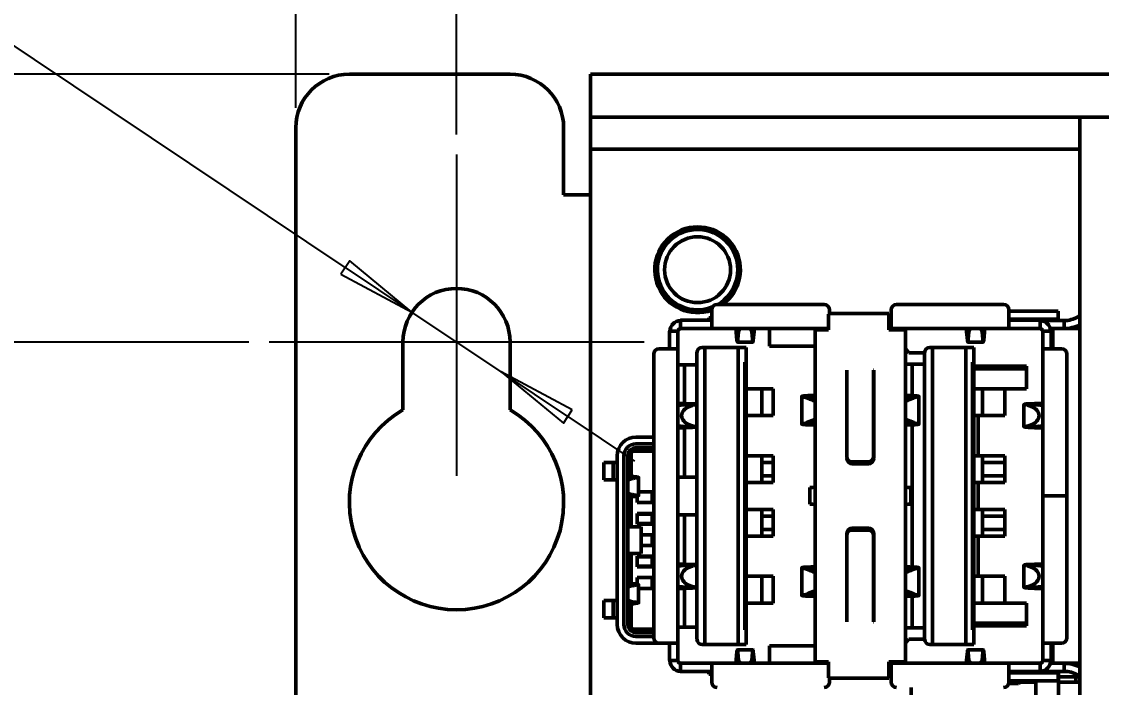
# Model space of a CAD drawing. Header units: millimetres. Extents: x 3100 to 5091, y 868 to 1900.
# Drawn here: x 3242.9 to 3283.22, y 1669.13 to 1693.99 of the extents above; entities that cross this region are included whole.
import ezdxf

# ---------------------------------------------------------------- set-up
doc = ezdxf.new("R2010")
doc.units = ezdxf.units.MM
doc.header["$LTSCALE"] = 1.8
for name, color, linetype, lineweight in [('외형선(ISO)', 7, 'Continuous', 50), ('중심 표식(ISO)', 7, 'Continuous', 25), ('치수(ISO)', 7, 'Continuous', 25)]:
    doc.layers.add(name, color=color, linetype=linetype, lineweight=lineweight)
doc.styles.add('레이블 문자 (JIS)', font='')
doc.styles.get('레이블 문자 (JIS)').set_extended_font_data('Gulim')
doc.dimstyles.new('복사 대상기본값 (JIS)', dxfattribs={"dimscale": 1.5, "dimtxt": 3, "dimasz": 2, "dimexe": 1, "dimexo": 0.5, "dimgap": 0.8, "dimtad": 1, "dimdsep": 46, "dimtxsty": '레이블 문자 (JIS)', "dimblk": 'Filled-1', "dimcen": 0.09, "dimdle": 10, "dimclrd": 256, "dimclre": 256, "dimclrt": 256, "dimazin": 2, "dimtfac": 0.666667, "dimtmove": 0, "dimatfit": 3, "dimldrblk": 'OPEN', "dimfxl": 1, "dimtolj": 1, "dimtzin": 0, "dimlwd": -1, "dimlwe": -1, "dimarcsym": 0})

# ---------------------------------------------------------------- blocks, each defined once
blk = doc.blocks.new('Filled-1')
at = {"color": 0}
for p, q in [((0, 0), (-1, 0.1)), ((-1, 0.1), (-1, -0.1)), ((-1, 0), (0, 0)), ((-1, -0.1), (0, 0))]:
    blk.add_line(p, q, dxfattribs=at)
at = {"color": 0, "flags": 128}
blk.add_lwpolyline([(-1, -0.1), (0, 0), (-1, 0.1), (-1, -0.1)], dxfattribs=at)
at = {"color": 0}
blk.add_solid([(-1, -0.1), (0, 0), (-1, 0.1), (-1, -0.1)], dxfattribs=at)
blk = doc.blocks.new('*D692')
at = {"layer": 'Defpoints', "color": 0}
for p in [(3259.14, 1717.158), (3253.14, 1690.026), (3259.14, 1689.026)]:
    blk.add_point(p, dxfattribs=at)
at = {"layer": '치수(ISO)'}
for p, q in [((3253.14, 1690.776), (3253.14, 1718.658)), ((3259.14, 1689.776), (3259.14, 1718.658)), ((3250.14, 1717.158), (3247.14, 1717.158)), ((3262.14, 1717.158), (3265.14, 1717.158))]:
    blk.add_line(p, q, dxfattribs=at)
at = {"layer": '치수(ISO)', "linetype": 'ByBlock', "xscale": 3, "yscale": 3, "zscale": 3}
blk.add_blockref('Filled-1', (3253.14, 1717.158), dxfattribs=at)
at = {"layer": '치수(ISO)', "linetype": 'ByBlock', "xscale": 3, "yscale": 3, "zscale": 3, "rotation": 180}
blk.add_blockref('Filled-1', (3259.14, 1717.158), dxfattribs=at)
at = {"layer": '치수(ISO)', "insert": (3256.14, 1727.848), "char_height": 15, "attachment_point": 5, "style": '레이블 문자 (JIS)'}
blk.add_mtext('\\A1;6', dxfattribs=at)
blk = doc.blocks.new('_Open')
at = {"color": 0, "linetype": 'ByBlock', "lineweight": -2}
for p, q in [((-1, 0.167), (0, 0)), ((-1, -0.167), (0, 0)), ((0, 0), (-1, 0))]:
    blk.add_line(p, q, dxfattribs=at)
blk = doc.blocks.new('*D693')
at = {"layer": 'Defpoints', "color": 0}
for p in [(3578.14, 1717.158), (3259.14, 1689.026), (3578.14, 1681.026)]:
    blk.add_point(p, dxfattribs=at)
at = {"layer": '치수(ISO)'}
for p, q in [((3259.14, 1689.776), (3259.14, 1718.658)), ((3578.14, 1681.776), (3578.14, 1718.658)), ((3262.14, 1717.158), (3575.14, 1717.158))]:
    blk.add_line(p, q, dxfattribs=at)
at = {"layer": '치수(ISO)', "linetype": 'ByBlock', "xscale": 3, "yscale": 3, "zscale": 3, "rotation": 180}
blk.add_blockref('Filled-1', (3259.14, 1717.158), dxfattribs=at)
at = {"layer": '치수(ISO)', "linetype": 'ByBlock', "xscale": 3, "yscale": 3, "zscale": 3}
blk.add_blockref('Filled-1', (3578.14, 1717.158), dxfattribs=at)
at = {"layer": '치수(ISO)', "insert": (3418.66, 1727.868), "char_height": 15, "attachment_point": 5, "style": '레이블 문자 (JIS)'}
blk.add_mtext('\\A1;319', dxfattribs=at)
blk = doc.blocks.new('*D695')
at = {"layer": 'Defpoints', "color": 0}
for p in [(3257.478, 1683.139), (3260.802, 1680.914)]:
    blk.add_point(p, dxfattribs=at)
at = {"layer": '치수(ISO)'}
for p, q in [((3197.679, 1721.152), (3200.679, 1721.152)), ((3254.985, 1684.807), (3200.679, 1721.152)), ((3260.802, 1680.914), (3257.478, 1683.139)), ((3263.295, 1679.245), (3265.789, 1677.577))]:
    blk.add_line(p, q, dxfattribs=at)
at = {"layer": '치수(ISO)', "linetype": 'ByBlock', "xscale": 3, "yscale": 3, "zscale": 3}
for p, rotation in [((3257.478, 1683.139), 326.2072656415053), ((3260.802, 1680.914), 146.2072656415052)]:
    blk.add_blockref('Filled-1', p, dxfattribs=dict(at, rotation=rotation))
at = {"layer": '치수(ISO)', "insert": (3168.942, 1721.152), "char_height": 15, "attachment_point": 5, "style": '레이블 문자 (JIS)'}
blk.add_mtext('\\A1;\\fGulim|b0|i0;4-∅4', dxfattribs=at)
blk = doc.blocks.new('*D697')
at = {"layer": 'Defpoints', "color": 0}
for p in [(3225.47, 1682.026), (3252.14, 1682.026), (3252.14, 1620.426)]:
    blk.add_point(p, dxfattribs=at)
at = {"layer": '치수(ISO)'}
for p, q in [((3251.39, 1682.026), (3223.97, 1682.026)), ((3225.47, 1623.426), (3225.47, 1679.026)), ((3251.39, 1620.426), (3223.97, 1620.426))]:
    blk.add_line(p, q, dxfattribs=at)
at = {"layer": '치수(ISO)', "linetype": 'ByBlock', "xscale": 3, "yscale": 3, "zscale": 3}
for p, rotation in [((3225.47, 1682.026), 90), ((3225.47, 1620.426), 270)]:
    blk.add_blockref('Filled-1', p, dxfattribs=dict(at, rotation=rotation))
at = {"layer": '치수(ISO)', "insert": (3214.76, 1651.286), "char_height": 15, "attachment_point": 5, "rotation": 90, "style": '레이블 문자 (JIS)'}
blk.add_mtext('\\A1;61.6', dxfattribs=at)
blk = doc.blocks.new('*D698')
at = {"layer": 'Defpoints', "color": 0}
for p in [(3186.526, 1692.026), (3255.14, 1692.026), (3255.14, 1598.426)]:
    blk.add_point(p, dxfattribs=at)
at = {"layer": '치수(ISO)'}
for p, q in [((3254.39, 1692.026), (3185.026, 1692.026)), ((3186.526, 1601.426), (3186.526, 1689.026)), ((3254.39, 1598.426), (3185.026, 1598.426))]:
    blk.add_line(p, q, dxfattribs=at)
at = {"layer": '치수(ISO)', "linetype": 'ByBlock', "xscale": 3, "yscale": 3, "zscale": 3}
for p, rotation in [((3186.526, 1692.026), 90), ((3186.526, 1598.426), 270)]:
    blk.add_blockref('Filled-1', p, dxfattribs=dict(at, rotation=rotation))
at = {"layer": '치수(ISO)', "insert": (3175.836, 1645.186), "char_height": 15, "attachment_point": 5, "rotation": 90, "style": '레이블 문자 (JIS)'}
blk.add_mtext('\\A1;93.6', dxfattribs=at)

msp = doc.modelspace()

# ---------------------------------------------------------------- linework, layer by layer
at = {"layer": '외형선(ISO)'}
for p, q in [((3261.14, 1692.026), (3255.14, 1692.026)), ((3264.14, 1692.026), (3267.14, 1692.026)), ((3264.14, 1692.026), (3264.14, 1690.426)), ((3287.74, 1692.026), (3267.14, 1692.026)), ((3267.14, 1690.426), (3264.14, 1690.426)), ((3264.14, 1689.226), (3264.14, 1690.426)), ((3282.416, 1690.426), (3267.14, 1690.426)), ((3282.416, 1645.026), (3282.416, 1690.426)), ((3284.016, 1690.426), (3282.416, 1690.426)), ((3253.14, 1690.026), (3253.14, 1600.426)), ((3263.14, 1687.526), (3263.14, 1690.026)), ((3264.14, 1689.226), (3264.14, 1601.226)), ((3282.416, 1689.226), (3264.14, 1689.226)), ((3264.14, 1687.526), (3263.14, 1687.526)), ((3268.666, 1683.226), (3268.666, 1682.836)), ((3272.866, 1683.426), (3268.866, 1683.426)), ((3273.066, 1683.068), (3273.066, 1683.226)), ((3273.066, 1683.088), (3275.286, 1683.088)), ((3275.286, 1682.778), (3275.286, 1683.088)), ((3275.366, 1683.226), (3275.366, 1682.836)), ((3279.566, 1683.426), (3275.566, 1683.426)), ((3279.766, 1682.836), (3279.766, 1683.226)), ((3279.766, 1683.176), (3280.523, 1683.176)), ((3280.664, 1683.176), (3280.523, 1683.176)), ((3281.547, 1683.176), (3280.664, 1683.176)), ((3281.605, 1683.176), (3281.547, 1683.176)), ((3281.605, 1683.176), (3281.605, 1682.876)), ((3267.506, 1682.836), (3268.666, 1682.836)), ((3267.506, 1682.527), (3267.506, 1682.836)), ((3268.666, 1682.926), (3268.556, 1682.926)), ((3268.556, 1682.836), (3268.556, 1682.926)), ((3268.666, 1682.836), (3268.666, 1682.527)), ((3273.026, 1683.068), (3273.026, 1682.778)), ((3273.026, 1682.778), (3273.026, 1682.478)), ((3275.366, 1682.876), (3275.286, 1682.876)), ((3275.286, 1682.836), (3275.366, 1682.836)), ((3275.286, 1682.478), (3275.286, 1682.778)), ((3275.366, 1682.836), (3275.366, 1682.527)), ((3279.766, 1682.876), (3280.523, 1682.876)), ((3279.766, 1682.527), (3279.766, 1682.836)), ((3279.766, 1682.836), (3280.926, 1682.836)), ((3280.505, 1682.876), (3280.545, 1682.836)), ((3280.664, 1682.876), (3280.523, 1682.876)), ((3281.547, 1682.876), (3280.664, 1682.876)), ((3280.926, 1682.836), (3280.926, 1682.527)), ((3280.926, 1682.826), (3281.826, 1682.826)), ((3281.605, 1682.876), (3281.547, 1682.876)), ((3281.605, 1682.866), (3281.605, 1682.876)), ((3281.605, 1682.866), (3281.605, 1682.826)), ((3281.826, 1682.526), (3281.826, 1682.826)), ((3282.416, 1683.013), (3282.332, 1682.964)), ((3267.096, 1682.426), (3267.406, 1682.426)), ((3267.096, 1681.776), (3267.096, 1682.426)), ((3267.406, 1682.426), (3267.406, 1670.126)), ((3267.406, 1681.776), (3267.406, 1682.426)), ((3267.406, 1682.426), (3267.406, 1682.426)), ((3267.506, 1682.527), (3268.666, 1682.527)), ((3267.506, 1682.526), (3267.506, 1682.527)), ((3273.026, 1682.526), (3267.506, 1682.526)), ((3269.611, 1682.095), (3269.569, 1682.525)), ((3269.618, 1682.361), (3269.602, 1682.526)), ((3269.646, 1682.526), (3269.634, 1682.377)), ((3269.665, 1682.411), (3269.643, 1682.127)), ((3270.189, 1682.127), (3270.167, 1682.411)), ((3270.198, 1682.377), (3270.186, 1682.526)), ((3270.23, 1682.526), (3270.214, 1682.361)), ((3270.263, 1682.525), (3270.221, 1682.095)), ((3270.826, 1681.875), (3270.826, 1682.526)), ((3272.526, 1682.478), (3273.026, 1682.478)), ((3272.526, 1682.478), (3272.526, 1670.078)), ((3275.286, 1682.527), (3275.366, 1682.527)), ((3280.926, 1682.526), (3275.286, 1682.526)), ((3275.406, 1682.478), (3275.286, 1682.478)), ((3275.406, 1682.478), (3275.906, 1682.478)), ((3275.826, 1682.478), (3275.826, 1682.526)), ((3275.906, 1682.478), (3275.906, 1670.078)), ((3278.211, 1682.095), (3278.169, 1682.525)), ((3278.218, 1682.361), (3278.202, 1682.526)), ((3278.246, 1682.526), (3278.234, 1682.377)), ((3278.265, 1682.411), (3278.243, 1682.127)), ((3278.789, 1682.127), (3278.767, 1682.411)), ((3278.798, 1682.377), (3278.786, 1682.526)), ((3278.83, 1682.526), (3278.814, 1682.361)), ((3278.863, 1682.525), (3278.821, 1682.095)), ((3279.766, 1682.527), (3280.926, 1682.527)), ((3280.926, 1682.526), (3280.926, 1682.527)), ((3281.026, 1682.426), (3281.026, 1681.776)), ((3281.026, 1682.426), (3281.026, 1682.426)), ((3281.026, 1676.277), (3281.026, 1682.426)), ((3281.026, 1682.426), (3281.336, 1682.426)), ((3281.406, 1682.526), (3281.313, 1682.526)), ((3281.336, 1682.426), (3281.336, 1681.776)), ((3282.416, 1682.526), (3281.406, 1682.526)), ((3281.406, 1681.776), (3281.406, 1682.526)), ((3257.14, 1679.49), (3257.14, 1682.026)), ((3261.14, 1682.026), (3261.14, 1679.49)), ((3270.207, 1682.026), (3269.626, 1682.026)), ((3272.526, 1681.875), (3270.826, 1681.875)), ((3278.226, 1682.026), (3278.807, 1682.026)), ((3266.506, 1681.576), (3266.506, 1670.976)), ((3267.096, 1681.776), (3266.706, 1681.776)), ((3267.406, 1681.776), (3267.096, 1681.776)), ((3268.116, 1670.926), (3268.116, 1681.626)), ((3268.316, 1681.826), (3268.416, 1681.826)), ((3268.416, 1681.826), (3268.416, 1670.726)), ((3268.416, 1681.826), (3269.656, 1681.826)), ((3269.656, 1681.826), (3269.956, 1681.826)), ((3269.656, 1670.726), (3269.656, 1681.826)), ((3269.956, 1681.826), (3269.956, 1681.276)), ((3276.032, 1681.626), (3275.906, 1681.778)), ((3276.616, 1681.626), (3276.032, 1681.626)), ((3276.616, 1670.926), (3276.616, 1681.626)), ((3276.816, 1681.826), (3276.916, 1681.826)), ((3276.916, 1681.826), (3276.916, 1670.726)), ((3276.916, 1681.826), (3278.156, 1681.826)), ((3278.156, 1681.826), (3278.456, 1681.826)), ((3278.156, 1670.726), (3278.156, 1681.826)), ((3278.456, 1681.826), (3278.456, 1681.276)), ((3281.336, 1681.776), (3281.026, 1681.776)), ((3281.726, 1681.776), (3281.336, 1681.776)), ((3281.926, 1676.277), (3281.926, 1681.576)), ((3267.406, 1681.176), (3267.656, 1681.176)), ((3267.656, 1681.176), (3267.656, 1679.728)), ((3268.116, 1681.176), (3267.656, 1681.176)), ((3269.906, 1681.276), (3269.906, 1671.276)), ((3269.956, 1681.276), (3269.906, 1681.276)), ((3269.956, 1681.276), (3269.956, 1671.276)), ((3275.906, 1681.201), (3276.156, 1681.201)), ((3276.156, 1681.201), (3276.156, 1680.024)), ((3276.616, 1681.201), (3276.156, 1681.201)), ((3278.456, 1681.276), (3278.406, 1681.276)), ((3278.406, 1681.276), (3278.406, 1671.276)), ((3278.456, 1681.276), (3278.456, 1671.276)), ((3280.416, 1681.126), (3278.456, 1681.126)), ((3279.416, 1681.126), (3279.416, 1681.026)), ((3280.416, 1680.276), (3280.416, 1681.126)), ((3273.706, 1680.75), (3273.706, 1680.978)), ((3273.706, 1680.048), (3273.706, 1680.75)), ((3274.706, 1680.978), (3274.716, 1680.978)), ((3274.706, 1680.75), (3274.706, 1680.978)), ((3274.716, 1680.825), (3274.706, 1680.825)), ((3274.706, 1680.048), (3274.706, 1680.75)), ((3274.716, 1680.978), (3274.716, 1677.678)), ((3278.456, 1681.026), (3280.416, 1681.026)), ((3270.088, 1680.276), (3269.956, 1680.276)), ((3270.088, 1680.276), (3270.54, 1680.276)), ((3270.54, 1680.276), (3270.956, 1680.276)), ((3270.54, 1680.276), (3270.54, 1679.276)), ((3270.956, 1680.276), (3270.956, 1679.276)), ((3278.473, 1680.276), (3278.456, 1680.276)), ((3278.473, 1680.276), (3278.779, 1680.276)), ((3279.616, 1680.276), (3278.779, 1680.276)), ((3278.779, 1680.276), (3278.779, 1679.276)), ((3279.616, 1680.276), (3280.416, 1680.276)), ((3279.616, 1679.276), (3279.616, 1680.276)), ((3272.026, 1678.962), (3272.026, 1679.994)), ((3272.52, 1680.031), (3272.377, 1680.027)), ((3272.503, 1679.977), (3272.504, 1679.977)), ((3272.504, 1680.011), (3272.526, 1680.011)), ((3273.706, 1680.048), (3273.706, 1679.591)), ((3274.706, 1680.048), (3274.706, 1679.591)), ((3275.906, 1680.011), (3275.928, 1680.011)), ((3276.056, 1680.027), (3275.912, 1680.031)), ((3275.928, 1679.977), (3275.929, 1679.977)), ((3276.406, 1678.962), (3276.406, 1679.994)), ((3267.61, 1679.711), (3267.406, 1679.715)), ((3267.718, 1679.727), (3267.413, 1679.733)), ((3267.569, 1679.676), (3267.671, 1679.68)), ((3268.108, 1678.858), (3268.108, 1679.694)), ((3273.706, 1677.751), (3273.706, 1679.591)), ((3274.706, 1677.751), (3274.706, 1679.591)), ((3280.324, 1678.858), (3280.324, 1679.694)), ((3281.02, 1679.733), (3280.714, 1679.727)), ((3280.762, 1679.68), (3280.863, 1679.676)), ((3281.026, 1679.715), (3280.822, 1679.711)), ((3270.088, 1679.276), (3269.956, 1679.276)), ((3270.088, 1679.276), (3270.54, 1679.276)), ((3270.956, 1679.276), (3270.54, 1679.276)), ((3278.473, 1679.276), (3278.456, 1679.276)), ((3278.473, 1679.276), (3278.779, 1679.276)), ((3278.616, 1677.776), (3278.616, 1679.276)), ((3278.779, 1679.276), (3279.616, 1679.276)), ((3267.406, 1678.838), (3267.61, 1678.842)), ((3267.413, 1678.819), (3267.718, 1678.826)), ((3267.671, 1678.873), (3267.569, 1678.877)), ((3267.656, 1678.825), (3267.656, 1676.976)), ((3272.377, 1678.929), (3272.52, 1678.925)), ((3272.504, 1678.979), (3272.503, 1678.979)), ((3272.526, 1678.945), (3272.504, 1678.946)), ((3275.928, 1678.946), (3275.906, 1678.945)), ((3275.912, 1678.925), (3276.056, 1678.929)), ((3275.929, 1678.979), (3275.928, 1678.979)), ((3276.156, 1678.933), (3276.156, 1673.624)), ((3280.714, 1678.826), (3281.02, 1678.819)), ((3280.863, 1678.877), (3280.762, 1678.873)), ((3280.822, 1678.842), (3281.026, 1678.838)), ((3265.84, 1678.476), (3266.506, 1678.476)), ((3265.84, 1678.076), (3265.54, 1677.776)), ((3265.665, 1677.009), (3265.665, 1677.901)), ((3265.715, 1677.951), (3266.506, 1677.951)), ((3266.506, 1678.226), (3265.84, 1678.226)), ((3266.506, 1678.076), (3265.84, 1678.076)), ((3264.64, 1676.876), (3264.64, 1677.526)), ((3264.64, 1677.526), (3264.99, 1677.526)), ((3264.99, 1677.526), (3265.14, 1677.526)), ((3264.99, 1676.876), (3264.99, 1677.526)), ((3265.14, 1671.476), (3265.14, 1677.776)), ((3265.39, 1677.776), (3265.39, 1671.476)), ((3265.54, 1677.776), (3265.54, 1671.476)), ((3270.088, 1677.776), (3269.956, 1677.776)), ((3270.088, 1677.776), (3270.54, 1677.776)), ((3270.54, 1677.776), (3270.956, 1677.776)), ((3270.54, 1677.776), (3270.54, 1676.776)), ((3270.956, 1677.526), (3270.54, 1677.526)), ((3270.956, 1677.776), (3270.956, 1676.776)), ((3273.716, 1677.678), (3273.716, 1677.689)), ((3273.906, 1677.551), (3274.506, 1677.551)), ((3274.516, 1677.478), (3273.916, 1677.478)), ((3274.704, 1677.725), (3274.716, 1677.725)), ((3278.473, 1677.776), (3278.456, 1677.776)), ((3278.473, 1677.776), (3278.779, 1677.776)), ((3279.616, 1677.776), (3278.779, 1677.776)), ((3278.779, 1677.776), (3278.779, 1676.776)), ((3279.616, 1677.526), (3278.779, 1677.526)), ((3279.616, 1676.776), (3279.616, 1677.776)), ((3264.64, 1676.876), (3264.99, 1676.876)), ((3264.99, 1676.876), (3265.14, 1676.876)), ((3265.94, 1676.969), (3265.94, 1676.284)), ((3267.406, 1676.976), (3267.411, 1676.976)), ((3267.411, 1676.976), (3268.012, 1676.976)), ((3268.012, 1676.976), (3268.116, 1676.976)), ((3270.088, 1676.776), (3269.956, 1676.776)), ((3270.088, 1676.776), (3270.54, 1676.776)), ((3270.54, 1677.026), (3270.956, 1677.026)), ((3270.956, 1676.776), (3270.54, 1676.776)), ((3278.473, 1676.776), (3278.456, 1676.776)), ((3278.473, 1676.776), (3278.779, 1676.776)), ((3278.616, 1675.776), (3278.616, 1676.776)), ((3278.779, 1677.026), (3279.616, 1677.026)), ((3278.779, 1676.776), (3279.616, 1676.776)), ((3265.665, 1675.126), (3265.665, 1676.244)), ((3265.89, 1676.273), (3265.89, 1676.026)), ((3266.506, 1676.426), (3265.94, 1676.426)), ((3266.44, 1676.401), (3266.506, 1676.401)), ((3266.44, 1676.051), (3266.44, 1676.401)), ((3272.326, 1675.966), (3272.326, 1676.591)), ((3276.106, 1675.966), (3276.106, 1676.591)), ((3281.026, 1676.277), (3281.336, 1676.277)), ((3281.026, 1676.275), (3281.336, 1676.275)), ((3281.026, 1670.126), (3281.026, 1676.275)), ((3281.336, 1676.277), (3281.926, 1676.277)), ((3281.926, 1676.275), (3281.336, 1676.275)), ((3281.406, 1676.275), (3281.406, 1676.277)), ((3281.926, 1670.976), (3281.926, 1676.275)), ((3265.89, 1676.026), (3266.506, 1676.026)), ((3266.44, 1676.051), (3266.506, 1676.051)), ((3265.89, 1675.626), (3265.89, 1675.226)), ((3266.506, 1675.626), (3265.89, 1675.626)), ((3265.89, 1675.601), (3266.44, 1675.601)), ((3266.44, 1675.601), (3266.506, 1675.601)), ((3266.44, 1675.251), (3266.44, 1675.601)), ((3267.406, 1675.576), (3267.411, 1675.576)), ((3267.411, 1675.576), (3268.012, 1675.576)), ((3267.656, 1675.576), (3267.656, 1673.728)), ((3268.012, 1675.576), (3268.116, 1675.576)), ((3270.088, 1675.776), (3269.956, 1675.776)), ((3270.088, 1675.776), (3270.54, 1675.776)), ((3270.54, 1675.776), (3270.956, 1675.776)), ((3270.54, 1675.776), (3270.54, 1674.776)), ((3270.956, 1675.526), (3270.54, 1675.526)), ((3270.956, 1675.776), (3270.956, 1674.776)), ((3278.473, 1675.776), (3278.456, 1675.776)), ((3278.473, 1675.776), (3278.779, 1675.776)), ((3279.616, 1675.776), (3278.779, 1675.776)), ((3278.779, 1675.776), (3278.779, 1674.776)), ((3279.616, 1675.526), (3278.779, 1675.526)), ((3279.616, 1674.776), (3279.616, 1675.776)), ((3265.54, 1675.126), (3266.017, 1675.126)), ((3265.89, 1675.251), (3266.44, 1675.251)), ((3265.89, 1675.226), (3266.506, 1675.226)), ((3266.04, 1675.126), (3266.017, 1675.126)), ((3266.04, 1674.126), (3266.04, 1675.126)), ((3266.44, 1675.251), (3266.506, 1675.251)), ((3270.54, 1675.026), (3270.956, 1675.026)), ((3273.916, 1675.078), (3274.516, 1675.078)), ((3278.779, 1675.026), (3279.616, 1675.026)), ((3266.506, 1674.826), (3266.04, 1674.826)), ((3266.44, 1674.801), (3266.506, 1674.801)), ((3266.44, 1674.451), (3266.44, 1674.801)), ((3270.088, 1674.776), (3269.956, 1674.776)), ((3270.088, 1674.776), (3270.54, 1674.776)), ((3270.956, 1674.776), (3270.54, 1674.776)), ((3273.706, 1672.965), (3273.706, 1674.805)), ((3273.716, 1674.867), (3273.716, 1674.878)), ((3273.906, 1675.005), (3274.506, 1675.005)), ((3274.705, 1674.828), (3274.716, 1674.828)), ((3274.706, 1672.965), (3274.706, 1674.805)), ((3274.716, 1674.878), (3274.716, 1671.578)), ((3278.473, 1674.776), (3278.456, 1674.776)), ((3278.473, 1674.776), (3278.779, 1674.776)), ((3278.616, 1673.276), (3278.616, 1674.776)), ((3278.779, 1674.776), (3279.616, 1674.776)), ((3266.04, 1674.426), (3266.506, 1674.426)), ((3266.44, 1674.451), (3266.506, 1674.451)), ((3265.54, 1674.126), (3266.017, 1674.126)), ((3265.665, 1673.009), (3265.665, 1674.126)), ((3265.89, 1674.026), (3265.89, 1673.626)), ((3266.506, 1674.026), (3265.89, 1674.026)), ((3265.89, 1674.001), (3266.44, 1674.001)), ((3266.04, 1674.126), (3266.017, 1674.126)), ((3266.44, 1674.001), (3266.506, 1674.001)), ((3266.44, 1673.651), (3266.44, 1674.001)), ((3265.89, 1673.651), (3266.44, 1673.651)), ((3265.89, 1673.626), (3266.506, 1673.626)), ((3266.44, 1673.651), (3266.506, 1673.651)), ((3267.61, 1673.711), (3267.406, 1673.715)), ((3267.718, 1673.727), (3267.413, 1673.733)), ((3267.569, 1673.676), (3267.671, 1673.68)), ((3268.108, 1673.694), (3268.108, 1672.858)), ((3272.026, 1673.594), (3272.026, 1672.562)), ((3272.52, 1673.631), (3272.377, 1673.627)), ((3272.503, 1673.577), (3272.504, 1673.577)), ((3272.504, 1673.611), (3272.526, 1673.611)), ((3275.906, 1673.611), (3275.928, 1673.611)), ((3276.056, 1673.627), (3275.912, 1673.631)), ((3275.928, 1673.577), (3275.929, 1673.577)), ((3276.406, 1673.594), (3276.406, 1672.562)), ((3280.324, 1673.694), (3280.324, 1672.858)), ((3281.02, 1673.733), (3280.714, 1673.727)), ((3280.762, 1673.68), (3280.863, 1673.676)), ((3281.026, 1673.715), (3280.822, 1673.711)), ((3265.89, 1673.226), (3265.89, 1672.98)), ((3266.506, 1673.226), (3265.89, 1673.226)), ((3266.44, 1673.201), (3266.506, 1673.201)), ((3266.44, 1672.851), (3266.44, 1673.201)), ((3270.088, 1673.276), (3269.956, 1673.276)), ((3270.088, 1673.276), (3270.54, 1673.276)), ((3270.54, 1673.276), (3270.956, 1673.276)), ((3270.54, 1673.276), (3270.54, 1672.276)), ((3270.956, 1673.276), (3270.956, 1672.276)), ((3278.473, 1673.276), (3278.456, 1673.276)), ((3278.473, 1673.276), (3278.779, 1673.276)), ((3279.616, 1673.276), (3278.779, 1673.276)), ((3278.779, 1673.276), (3278.779, 1672.276)), ((3279.616, 1672.276), (3279.616, 1673.276)), ((3265.94, 1672.969), (3265.94, 1672.284)), ((3265.94, 1672.826), (3266.506, 1672.826)), ((3266.44, 1672.851), (3266.506, 1672.851)), ((3267.406, 1672.838), (3267.61, 1672.842)), ((3267.413, 1672.819), (3267.718, 1672.826)), ((3267.671, 1672.873), (3267.569, 1672.877)), ((3267.656, 1672.825), (3267.656, 1671.376)), ((3273.706, 1672.965), (3273.706, 1672.508)), ((3274.706, 1672.965), (3274.706, 1672.508)), ((3280.714, 1672.826), (3281.02, 1672.819)), ((3280.863, 1672.877), (3280.762, 1672.873)), ((3280.822, 1672.842), (3281.026, 1672.838)), ((3264.99, 1672.376), (3264.64, 1672.376)), ((3264.64, 1672.376), (3264.64, 1671.726)), ((3265.14, 1672.376), (3264.99, 1672.376)), ((3264.99, 1672.376), (3264.99, 1671.726)), ((3265.665, 1671.351), (3265.665, 1672.244)), ((3270.088, 1672.276), (3269.956, 1672.276)), ((3270.088, 1672.276), (3270.54, 1672.276)), ((3270.956, 1672.276), (3270.54, 1672.276)), ((3272.377, 1672.529), (3272.52, 1672.525)), ((3272.504, 1672.579), (3272.503, 1672.579)), ((3272.526, 1672.545), (3272.504, 1672.546)), ((3273.706, 1671.807), (3273.706, 1672.508)), ((3274.706, 1671.807), (3274.706, 1672.508)), ((3275.928, 1672.546), (3275.906, 1672.545)), ((3275.912, 1672.525), (3276.056, 1672.529)), ((3275.929, 1672.579), (3275.928, 1672.579)), ((3276.156, 1672.533), (3276.156, 1671.351)), ((3278.473, 1672.276), (3278.456, 1672.276)), ((3278.473, 1672.276), (3278.779, 1672.276)), ((3279.616, 1672.276), (3278.779, 1672.276)), ((3280.416, 1672.276), (3279.616, 1672.276)), ((3280.416, 1671.426), (3280.416, 1672.276)), ((3273.706, 1671.578), (3273.706, 1671.807)), ((3274.706, 1671.578), (3274.706, 1671.807)), ((3264.99, 1671.726), (3264.64, 1671.726)), ((3265.14, 1671.726), (3264.99, 1671.726)), ((3265.54, 1671.476), (3265.84, 1671.176)), ((3274.716, 1671.728), (3274.706, 1671.728)), ((3274.716, 1671.578), (3274.706, 1671.578)), ((3278.456, 1671.526), (3280.416, 1671.526)), ((3278.456, 1671.426), (3280.416, 1671.426)), ((3279.416, 1671.426), (3279.416, 1671.526)), ((3266.506, 1671.301), (3265.715, 1671.301)), ((3265.84, 1671.176), (3266.506, 1671.176)), ((3265.84, 1671.026), (3266.506, 1671.026)), ((3267.656, 1671.376), (3267.406, 1671.376)), ((3268.116, 1671.376), (3267.656, 1671.376)), ((3269.906, 1671.276), (3269.956, 1671.276)), ((3269.956, 1671.276), (3269.956, 1670.726)), ((3276.156, 1671.351), (3275.906, 1671.351)), ((3276.616, 1671.351), (3276.156, 1671.351)), ((3278.406, 1671.276), (3278.456, 1671.276)), ((3278.456, 1671.276), (3278.456, 1670.726)), ((3266.637, 1670.776), (3265.84, 1670.776)), ((3266.706, 1670.776), (3266.637, 1670.776)), ((3266.706, 1670.776), (3267.096, 1670.776)), ((3267.096, 1670.126), (3267.096, 1670.776)), ((3267.096, 1670.776), (3267.406, 1670.776)), ((3267.406, 1670.126), (3267.406, 1670.776)), ((3268.416, 1670.726), (3268.316, 1670.726)), ((3268.416, 1670.726), (3269.656, 1670.726)), ((3269.956, 1670.726), (3269.656, 1670.726)), ((3270.826, 1670.678), (3272.526, 1670.678)), ((3270.826, 1670.026), (3270.826, 1670.678)), ((3275.906, 1670.774), (3276.033, 1670.926)), ((3276.033, 1670.926), (3276.616, 1670.926)), ((3276.916, 1670.726), (3276.816, 1670.726)), ((3276.916, 1670.726), (3278.156, 1670.726)), ((3278.456, 1670.726), (3278.156, 1670.726)), ((3281.026, 1670.776), (3281.336, 1670.776)), ((3281.026, 1670.776), (3281.026, 1670.126)), ((3281.336, 1670.776), (3281.726, 1670.776)), ((3281.336, 1670.776), (3281.336, 1670.126)), ((3281.406, 1670.026), (3281.406, 1670.776)), ((3269.569, 1670.028), (3269.611, 1670.457)), ((3269.602, 1670.026), (3269.618, 1670.191)), ((3270.207, 1670.526), (3269.626, 1670.526)), ((3269.634, 1670.175), (3269.646, 1670.026)), ((3269.643, 1670.426), (3269.665, 1670.142)), ((3270.167, 1670.142), (3270.189, 1670.426)), ((3270.186, 1670.026), (3270.198, 1670.175)), ((3270.214, 1670.191), (3270.23, 1670.026)), ((3270.221, 1670.457), (3270.263, 1670.028)), ((3278.169, 1670.028), (3278.211, 1670.457)), ((3278.202, 1670.026), (3278.218, 1670.191)), ((3278.226, 1670.526), (3278.807, 1670.526)), ((3278.234, 1670.175), (3278.246, 1670.026)), ((3278.243, 1670.426), (3278.265, 1670.142)), ((3278.767, 1670.142), (3278.789, 1670.426)), ((3278.786, 1670.026), (3278.798, 1670.175)), ((3278.814, 1670.191), (3278.83, 1670.026)), ((3278.821, 1670.457), (3278.863, 1670.028)), ((3267.406, 1670.126), (3267.096, 1670.126)), ((3267.406, 1670.126), (3267.406, 1670.126)), ((3267.506, 1669.716), (3267.506, 1670.026)), ((3267.506, 1670.026), (3267.506, 1670.026)), ((3267.506, 1670.026), (3273.026, 1670.026)), ((3268.666, 1670.026), (3267.506, 1670.026)), ((3268.666, 1670.026), (3268.666, 1669.716)), ((3272.526, 1670.078), (3273.026, 1670.078)), ((3273.026, 1670.078), (3273.026, 1669.778)), ((3273.026, 1669.778), (3273.026, 1669.488)), ((3275.406, 1670.078), (3275.286, 1670.078)), ((3275.286, 1669.778), (3275.286, 1670.078)), ((3275.286, 1670.026), (3280.926, 1670.026)), ((3275.366, 1670.026), (3275.286, 1670.026)), ((3275.286, 1669.468), (3275.286, 1669.778)), ((3275.366, 1670.026), (3275.366, 1669.716)), ((3275.406, 1670.078), (3275.906, 1670.078)), ((3275.826, 1670.026), (3275.826, 1670.078)), ((3280.926, 1670.026), (3279.766, 1670.026)), ((3279.766, 1669.716), (3279.766, 1670.026)), ((3280.926, 1670.026), (3280.926, 1670.026)), ((3280.926, 1670.026), (3280.926, 1669.716)), ((3281.336, 1670.126), (3281.026, 1670.126)), ((3281.026, 1670.126), (3281.026, 1670.126)), ((3281.406, 1670.026), (3281.313, 1670.026)), ((3282.416, 1670.026), (3281.406, 1670.026)), ((3281.826, 1670.026), (3281.826, 1669.726)), ((3282.266, 1669.95), (3282.266, 1670.026)), ((3268.666, 1669.716), (3267.506, 1669.716)), ((3268.556, 1669.626), (3268.556, 1669.716)), ((3268.556, 1669.626), (3268.666, 1669.626)), ((3268.666, 1669.716), (3268.666, 1669.326)), ((3273.066, 1669.326), (3273.066, 1669.488)), ((3275.286, 1669.468), (3273.066, 1669.468)), ((3275.366, 1669.716), (3275.286, 1669.716)), ((3275.286, 1669.676), (3275.366, 1669.676)), ((3275.366, 1669.716), (3275.366, 1669.326)), ((3280.926, 1669.716), (3279.766, 1669.716)), ((3279.766, 1669.326), (3279.766, 1669.716)), ((3280.523, 1669.676), (3279.766, 1669.676)), ((3280.523, 1669.376), (3279.766, 1669.376)), ((3280.505, 1669.676), (3280.545, 1669.716)), ((3280.523, 1669.676), (3280.664, 1669.676)), ((3280.523, 1669.376), (3280.664, 1669.376)), ((3280.664, 1669.676), (3281.547, 1669.676)), ((3280.664, 1669.376), (3281.547, 1669.376)), ((3280.766, 1669.376), (3280.766, 1665.176)), ((3281.826, 1669.726), (3280.926, 1669.726)), ((3281.547, 1669.676), (3281.605, 1669.676)), ((3281.547, 1669.376), (3281.605, 1669.376)), ((3281.605, 1669.726), (3281.605, 1669.686)), ((3281.605, 1669.686), (3281.605, 1669.676)), ((3281.605, 1669.676), (3281.605, 1669.376)), ((3281.616, 1664.826), (3281.616, 1669.726)), ((3281.616, 1669.526), (3282.166, 1669.526)), ((3282.166, 1669.526), (3282.266, 1669.526)), ((3282.266, 1669.526), (3282.416, 1669.526)), ((3282.266, 1669.326), (3282.266, 1669.526)), ((3282.332, 1669.589), (3282.416, 1669.54)), ((3276.116, 1669.126), (3276.116, 1665.426)), ((3279.76, 1669.276), (3280.116, 1669.276)), ((3280.116, 1669.276), (3280.166, 1669.326)), ((3280.766, 1669.326), (3280.166, 1669.326)), ((3282.166, 1669.326), (3281.616, 1669.326)), ((3282.166, 1669.326), (3282.266, 1669.326)), ((3282.416, 1669.326), (3282.266, 1669.326))]:
    msp.add_line(p, q, dxfattribs=at)
msp.add_circle((3268.14, 1684.726), 1.23, dxfattribs=at)
for centre, radius, start, end in [((3255.14, 1690.026), 2, 90, 180), ((3261.14, 1690.026), 2, 0, 90), ((3268.14, 1684.726), 1.6, 305.6591, 289.1942), ((3268.14, 1684.726), 1.5, 299.9264, 291.8102), ((3259.14, 1682.026), 2, 0, 180), ((3268.866, 1683.226), 0.2, 90, 180), ((3272.866, 1683.226), 0.2, 0, 90), ((3275.566, 1683.226), 0.2, 90, 180), ((3279.566, 1683.226), 0.2, 0, 90), ((3267.506, 1682.426), 0.4, 90, 180), ((3280.926, 1682.426), 0.4, 0, 90), ((3281.826, 1683.826), 1, 270, 300.3748), ((3267.506, 1682.426), 0.1, 90, 180), ((3280.926, 1682.426), 0.1, 0, 90), ((3281.826, 1683.826), 1.3, 270, 296.9907), ((3266.706, 1681.576), 0.2, 90, 180), ((3268.316, 1681.626), 0.2, 90, 180), ((3276.816, 1681.626), 0.2, 90, 180), ((3281.726, 1681.576), 0.2, 0, 90), ((3259.14, 1676.026), 4, 120, 60), ((3265.84, 1677.776), 0.7, 90, 180), ((3265.84, 1677.776), 0.45, 90, 180), ((3265.84, 1677.776), 0.3, 90, 180), ((3273.906, 1677.751), 0.2, 180, 270), ((3273.916, 1677.678), 0.2, 180, 270), ((3274.506, 1677.751), 0.2, 270, 0), ((3274.516, 1677.678), 0.2, 270, 0), ((3273.916, 1674.878), 0.2, 90, 180), ((3274.516, 1674.878), 0.2, 0, 90), ((3273.906, 1674.805), 0.2, 90, 180), ((3274.506, 1674.805), 0.2, 0, 90), ((3265.84, 1671.476), 0.7, 180, 270), ((3265.84, 1671.476), 0.45, 180, 270), ((3265.84, 1671.476), 0.3, 180, 270), ((3266.706, 1670.976), 0.2, 180, 270), ((3266.637, 1671.476), 0.7, 270, 273.7087), ((3268.316, 1670.926), 0.2, 180, 270), ((3276.816, 1670.926), 0.2, 180, 270), ((3281.726, 1670.976), 0.2, 270, 0), ((3267.506, 1670.126), 0.4, 180, 270), ((3267.506, 1670.126), 0.1, 180, 270), ((3280.926, 1670.126), 0.4, 270, 0), ((3280.926, 1670.126), 0.1, 270, 0), ((3281.826, 1668.726), 1.3, 63.0093, 90), ((3281.826, 1668.726), 1, 59.6252, 90), ((3268.866, 1669.326), 0.2, 180, 270), ((3272.866, 1669.326), 0.2, 270, 0), ((3275.566, 1669.326), 0.2, 180, 270), ((3279.566, 1669.326), 0.2, 270, 0)]:
    msp.add_arc(centre, radius, start, end, dxfattribs=at)
for centre, major_axis, ratio, start_param, end_param in [((3269.569, 1682.516), (0, 0.01), 0.051034, 5.803001, 6.283185), ((3269.626, 1682.636), (0, 0.31), 0.051034, 2.661408, 3.722864), ((3269.916, 1682.402), (0.252, 0), 0.656987, 2.291073, 3.090603), ((3269.916, 1682.402), (0.252, 0), 0.656987, 0.050989, 0.85052), ((3270.207, 1682.636), (0, 0.31), 0.051034, 2.560321, 3.621777), ((3270.263, 1682.516), (0, 0.01), 0.051034, 0, 0.480184), ((3278.169, 1682.516), (0, -0.01), 0.051034, 2.661408, 3.141593), ((3278.226, 1682.636), (0, -0.31), 0.051034, 5.803001, 6.864457), ((3278.516, 1682.402), (0.252, 0), 0.656987, 2.291073, 3.090603), ((3278.516, 1682.402), (0.252, 0), 0.656987, 0.050989, 0.85052), ((3278.807, 1682.636), (0, -0.31), 0.051034, 5.701914, 6.76337), ((3278.863, 1682.516), (0, -0.01), 0.051034, 3.141593, 3.621777), ((3269.626, 1682.636), (0, 0.61), 0.051034, 2.661408, 3.722864), ((3270.207, 1682.636), (0, 0.61), 0.051034, 2.560321, 3.621777), ((3278.226, 1682.636), (0, -0.61), 0.051034, 5.803001, 6.864457), ((3278.807, 1682.636), (0, -0.61), 0.051034, 5.701914, 6.76337), ((3272.636, 1679.994), (0.61, 0), 0.059774, 2.010142, 3.61879), ((3272.636, 1679.994), (0.31, 0), 0.059774, 2.010142, 4.270083), ((3271.735, 1679.478), (-1.064, 0), 0.469982, 3.873415, 4.064545), ((3272.44, 1679.478), (-1.064, 0), 0.469982, 4.631304, 4.651901), ((3272.516, 1680.032), (0.01, 0), 0.059774, 5.151735, 6.283185), ((3275.916, 1680.032), (0.01, 0), 0.059774, 3.141593, 4.273043), ((3275.992, 1679.478), (1.064, 0), 0.469982, 1.631284, 1.651882), ((3276.698, 1679.478), (1.064, 0), 0.469982, 2.218641, 2.40977), ((3275.796, 1679.994), (0.31, 0), 0.059774, 5.154695, 7.414636), ((3275.796, 1679.994), (0.61, 0), 0.059774, 5.805988, 7.414636), ((3267.416, 1679.734), (-0.01, 0), 0.056964, 0, 1.201074), ((3267.603, 1679.276), (0.597, 0), 0.670365, 1.627699, 1.906713), ((3268.142, 1679.276), (0.597, 0), 0.670365, 2.105193, 4.177993), ((3267.498, 1679.694), (-0.31, 0), 0.056964, 2.161355, 4.342666), ((3267.498, 1679.694), (-0.61, 0), 0.056964, 2.578338, 4.342666), ((3280.934, 1679.694), (-0.61, 0), 0.056964, 5.082112, 6.84644), ((3280.291, 1679.276), (-0.597, 0), 0.670365, 2.105193, 4.177993), ((3280.934, 1679.694), (-0.31, 0), 0.056964, 5.082112, 7.263423), ((3280.829, 1679.276), (-0.597, 0), 0.670365, 4.376472, 4.655487), ((3281.016, 1679.734), (-0.01, 0), 0.056964, 1.940519, 3.141593), ((3271.735, 1679.478), (-1.064, 0), 0.469982, 2.218641, 2.40977), ((3276.698, 1679.478), (1.064, 0), 0.469982, 3.873415, 4.064545), ((3267.603, 1679.276), (0.597, 0), 0.670365, 4.376472, 4.655487), ((3267.416, 1678.819), (-0.01, 0), 0.056964, 5.082112, 6.283185), ((3267.498, 1678.858), (-0.31, 0), 0.056964, 1.940519, 4.12183), ((3267.498, 1678.858), (-0.61, 0), 0.056964, 1.940519, 3.704847), ((3272.636, 1678.962), (0.61, 0), 0.059774, 2.664395, 4.273043), ((3272.636, 1678.962), (0.31, 0), 0.059774, 2.013102, 4.273043), ((3272.44, 1679.478), (-1.064, 0), 0.469982, 1.631284, 1.651882), ((3272.516, 1678.925), (0.01, 0), 0.059774, 0, 1.13145), ((3275.992, 1679.478), (1.064, 0), 0.469982, 4.631304, 4.651901), ((3275.916, 1678.925), (0.01, 0), 0.059774, 2.010142, 3.141593), ((3275.796, 1678.962), (0.31, 0), 0.059774, 5.151735, 7.411676), ((3275.796, 1678.962), (0.61, 0), 0.059774, 5.151735, 6.760383), ((3280.934, 1678.858), (-0.61, 0), 0.056964, 5.71993, 7.484259), ((3280.934, 1678.858), (-0.31, 0), 0.056964, 5.302948, 7.484259), ((3280.829, 1679.276), (-0.597, 0), 0.670365, 1.627699, 1.906713), ((3281.016, 1678.819), (-0.01, 0), 0.056964, 3.141593, 4.342666), ((3272.636, 1676.591), (-0.31, 0), 0.001826, 5.456637, 6.283185), ((3272.216, 1676.617), (-0.31, 0), 0.111375, 2.315045, 3.141593), ((3276.216, 1676.617), (-0.31, 0), 0.111375, 0, 0.826548), ((3275.796, 1676.591), (0.31, 0), 0.001826, 0, 0.826548), ((3272.636, 1675.966), (-0.31, 0), 0.001826, 0, 0.826548), ((3272.216, 1675.94), (-0.31, 0), 0.111375, 3.141593, 3.96814), ((3276.216, 1675.94), (-0.31, 0), 0.111375, 5.456638, 6.283185), ((3275.796, 1675.966), (0.31, 0), 0.001826, 5.456637, 6.283185), ((3267.416, 1673.734), (0.01, 0), 0.056964, 3.141593, 4.342666), ((3267.603, 1673.276), (0.597, 0), 0.670365, 1.627699, 1.906713), ((3268.142, 1673.276), (0.597, 0), 0.670365, 2.105193, 4.177993), ((3267.498, 1673.694), (0.31, 0), 0.056964, 5.302948, 7.484259), ((3267.498, 1673.694), (0.61, 0), 0.056964, 5.71993, 7.484259), ((3272.636, 1673.594), (-0.61, 0), 0.059774, 5.151735, 6.760383), ((3272.636, 1673.594), (-0.31, 0), 0.059774, 5.151735, 7.411676), ((3271.735, 1673.078), (-1.064, 0), 0.469982, 3.873415, 4.064545), ((3272.44, 1673.078), (-1.064, 0), 0.469982, 4.631304, 4.651901), ((3272.516, 1673.632), (-0.01, 0), 0.059774, 2.010142, 3.141593), ((3275.916, 1673.632), (-0.01, 0), 0.059774, 0, 1.13145), ((3275.992, 1673.078), (1.064, 0), 0.469982, 1.631284, 1.651882), ((3276.698, 1673.078), (1.064, 0), 0.469982, 2.218641, 2.40977), ((3275.796, 1673.594), (-0.31, 0), 0.059774, 2.013102, 4.273043), ((3275.796, 1673.594), (-0.61, 0), 0.059774, 2.664395, 4.273043), ((3280.934, 1673.694), (0.61, 0), 0.056964, 1.940519, 3.704847), ((3280.291, 1673.276), (-0.597, 0), 0.670365, 2.105193, 4.177993), ((3280.934, 1673.694), (0.31, 0), 0.056964, 1.940519, 4.12183), ((3280.829, 1673.276), (-0.597, 0), 0.670365, 4.376472, 4.655487), ((3281.016, 1673.734), (0.01, 0), 0.056964, 5.082112, 6.283185), ((3267.603, 1673.276), (0.597, 0), 0.670365, 4.376472, 4.655487), ((3267.416, 1672.819), (0.01, 0), 0.056964, 1.940519, 3.141593), ((3267.498, 1672.858), (0.31, 0), 0.056964, 5.082112, 7.263423), ((3267.498, 1672.858), (0.61, 0), 0.056964, 5.082112, 6.84644), ((3271.735, 1673.078), (-1.064, 0), 0.469982, 2.218641, 2.40977), ((3276.698, 1673.078), (1.064, 0), 0.469982, 3.873415, 4.064545), ((3280.934, 1672.858), (0.61, 0), 0.056964, 2.578338, 4.342666), ((3280.934, 1672.858), (0.31, 0), 0.056964, 2.161355, 4.342666), ((3280.829, 1673.276), (-0.597, 0), 0.670365, 1.627699, 1.906713), ((3281.016, 1672.819), (0.01, 0), 0.056964, 0, 1.201074), ((3272.636, 1672.562), (-0.61, 0), 0.059774, 5.805988, 7.414636), ((3272.636, 1672.562), (-0.31, 0), 0.059774, 5.154695, 7.414636), ((3272.44, 1673.078), (-1.064, 0), 0.469982, 1.631284, 1.651882), ((3272.516, 1672.525), (-0.01, 0), 0.059774, 3.141593, 4.273043), ((3275.992, 1673.078), (1.064, 0), 0.469982, 4.631304, 4.651901), ((3275.916, 1672.525), (-0.01, 0), 0.059774, 5.151735, 6.283185), ((3275.796, 1672.562), (-0.31, 0), 0.059774, 2.010142, 4.270083), ((3275.796, 1672.562), (-0.61, 0), 0.059774, 2.010142, 3.61879), ((3269.626, 1669.916), (0, 0.61), 0.051034, 5.701914, 6.76337), ((3269.626, 1669.916), (0, 0.31), 0.051034, 5.701914, 6.76337), ((3270.207, 1669.916), (0, 0.61), 0.051034, 5.803001, 6.864457), ((3270.207, 1669.916), (0, 0.31), 0.051034, 5.803001, 6.864457), ((3278.226, 1669.916), (0, -0.61), 0.051034, 2.560321, 3.621777), ((3278.226, 1669.916), (0, -0.31), 0.051034, 2.560321, 3.621777), ((3278.807, 1669.916), (0, -0.61), 0.051034, 2.661408, 3.722864), ((3278.807, 1669.916), (0, -0.31), 0.051034, 2.661408, 3.722864), ((3269.569, 1670.036), (0, 0.01), 0.051034, 3.141593, 3.621777), ((3269.916, 1670.151), (-0.252, 0), 0.656987, 0.050989, 0.85052), ((3269.916, 1670.151), (-0.252, 0), 0.656987, 2.291073, 3.090603), ((3270.263, 1670.036), (0, 0.01), 0.051034, 2.661408, 3.141593), ((3278.169, 1670.036), (0, -0.01), 0.051034, 0, 0.480184), ((3278.516, 1670.151), (-0.252, 0), 0.656987, 0.050989, 0.85052), ((3278.516, 1670.151), (-0.252, 0), 0.656987, 2.291073, 3.090603), ((3278.863, 1670.036), (0, -0.01), 0.051034, 5.803001, 6.283185)]:
    msp.add_ellipse(centre, major_axis=major_axis, ratio=ratio, start_param=start_param, end_param=end_param, dxfattribs=at)
for points, knots in [([(3272.094, 1679.977), (3272.104, 1679.976), (3272.114, 1679.974), (3272.18, 1679.957), (3272.256, 1679.922), (3272.355, 1679.885), (3272.366, 1679.881), (3272.377, 1679.877)], [-0.50998977, -0.50998977, -0.50998977, -0.50998977, -0.50417612, -0.50417612, -0.4730242, -0.4730242, -0.46927278, -0.46927278, -0.46927278, -0.46927278]), ([(3276.056, 1679.877), (3276.065, 1679.88), (3276.074, 1679.883), (3276.169, 1679.919), (3276.245, 1679.954), (3276.314, 1679.973), (3276.327, 1679.976), (3276.338, 1679.977)], [0.32093293, 0.32093293, 0.32093293, 0.32093293, 0.32405149, 0.32405149, 0.35449419, 0.35449419, 0.36149432, 0.36149432, 0.36149432, 0.36149432]), ([(3267.838, 1679.621), (3267.884, 1679.639), (3267.926, 1679.655), (3267.98, 1679.671), (3267.998, 1679.674), (3268.014, 1679.676)], [-0.34125844, -0.34125844, -0.34125844, -0.34125844, -0.32420443, -0.32420443, -0.31580446, -0.31580446, -0.31580446, -0.31580446]), ([(3280.418, 1679.676), (3280.435, 1679.674), (3280.452, 1679.671), (3280.506, 1679.655), (3280.548, 1679.639), (3280.595, 1679.621)], [-0.43990447, -0.43990447, -0.43990447, -0.43990447, -0.4315045, -0.4315045, -0.41445049, -0.41445049, -0.41445049, -0.41445049]), ([(3272.377, 1679.08), (3272.366, 1679.076), (3272.355, 1679.072), (3272.256, 1679.034), (3272.18, 1678.999), (3272.114, 1678.982), (3272.104, 1678.98), (3272.094, 1678.979)], [-0.11989026, -0.11989026, -0.11989026, -0.11989026, -0.11613884, -0.11613884, -0.08498692, -0.08498692, -0.07917326, -0.07917326, -0.07917326, -0.07917326]), ([(3276.338, 1678.979), (3276.329, 1678.98), (3276.319, 1678.982), (3276.252, 1678.999), (3276.176, 1679.034), (3276.077, 1679.072), (3276.067, 1679.076), (3276.056, 1679.08)], [-0.21540825, -0.21540825, -0.21540825, -0.21540825, -0.2095946, -0.2095946, -0.17844268, -0.17844268, -0.17469126, -0.17469126, -0.17469126, -0.17469126]), ([(3268.014, 1678.877), (3267.998, 1678.879), (3267.98, 1678.882), (3267.926, 1678.897), (3267.884, 1678.914), (3267.838, 1678.932)], [-0.18800149, -0.18800149, -0.18800149, -0.18800149, -0.17960152, -0.17960152, -0.16254751, -0.16254751, -0.16254751, -0.16254751]), ([(3280.595, 1678.932), (3280.548, 1678.914), (3280.506, 1678.897), (3280.452, 1678.882), (3280.435, 1678.879), (3280.418, 1678.877)], [-0.08935546, -0.08935546, -0.08935546, -0.08935546, -0.07230145, -0.07230145, -0.06390148, -0.06390148, -0.06390148, -0.06390148]), ([(3265.54, 1677.02), (3265.593, 1677.016), (3265.645, 1677.011), (3265.769, 1676.998), (3265.841, 1676.988), (3265.913, 1676.976)], [-0.1440881, -0.1440881, -0.1440881, -0.1440881, -0.0831985, -0.0831985, -0.000001, -0.000001, -0.000001, -0.000001]), ([(3265.623, 1676.976), (3265.632, 1676.975), (3265.638, 1676.973), (3265.639, 1676.971), (3265.641, 1676.968), (3265.639, 1676.965), (3265.634, 1676.962), (3265.629, 1676.959), (3265.62, 1676.955), (3265.607, 1676.952), (3265.595, 1676.948), (3265.579, 1676.944), (3265.56, 1676.94), (3265.553, 1676.938), (3265.547, 1676.937), (3265.54, 1676.935)], [0, 0, 0, 0, 0.2, 0.2, 0.2, 0.4, 0.4, 0.4, 0.6, 0.6, 0.6, 0.8, 0.8, 0.8, 0.8650423, 0.8650423, 0.8650423, 0.8650423]), ([(3265.913, 1676.976), (3265.931, 1676.973), (3265.94, 1676.971), (3265.94, 1676.966), (3265.931, 1676.964), (3265.894, 1676.957), (3265.867, 1676.953), (3265.797, 1676.942), (3265.755, 1676.935), (3265.706, 1676.926)], [-0.0840866, -0.0840866, -0.0840866, -0.0840866, -0.06303241, -0.06303241, -0.04196802, -0.04196802, -0.02097149, -0.02097149, -0.000001, -0.000001, -0.000001, -0.000001]), ([(3265.623, 1676.276), (3265.632, 1676.278), (3265.638, 1676.28), (3265.639, 1676.282), (3265.641, 1676.285), (3265.639, 1676.287), (3265.634, 1676.291), (3265.629, 1676.294), (3265.62, 1676.297), (3265.607, 1676.301), (3265.595, 1676.305), (3265.579, 1676.309), (3265.56, 1676.313), (3265.553, 1676.315), (3265.547, 1676.316), (3265.54, 1676.317)], [0, 0, 0, 0, 0.2, 0.2, 0.2, 0.4, 0.4, 0.4, 0.6, 0.6, 0.6, 0.8, 0.8, 0.8, 0.8650423, 0.8650423, 0.8650423, 0.8650423]), ([(3265.54, 1676.233), (3265.593, 1676.237), (3265.645, 1676.241), (3265.769, 1676.255), (3265.841, 1676.265), (3265.913, 1676.276)], [0.022309, 0.022309, 0.022309, 0.022309, 0.0831986, 0.0831986, 0.1663961, 0.1663961, 0.1663961, 0.1663961]), ([(3265.913, 1676.276), (3265.931, 1676.279), (3265.94, 1676.282), (3265.94, 1676.287), (3265.931, 1676.289), (3265.894, 1676.296), (3265.867, 1676.3), (3265.797, 1676.311), (3265.755, 1676.317), (3265.706, 1676.326)], [0.000001, 0.000001, 0.000001, 0.000001, 0.021056, 0.021056, 0.0421212, 0.0421212, 0.06311854, 0.06311854, 0.08408985, 0.08408985, 0.08408985, 0.08408985]), ([(3267.838, 1673.621), (3267.884, 1673.639), (3267.926, 1673.655), (3267.98, 1673.671), (3267.998, 1673.674), (3268.014, 1673.676)], [-0.08935546, -0.08935546, -0.08935546, -0.08935546, -0.07230145, -0.07230145, -0.06390148, -0.06390148, -0.06390148, -0.06390148]), ([(3272.094, 1673.577), (3272.104, 1673.576), (3272.114, 1673.574), (3272.18, 1673.557), (3272.256, 1673.522), (3272.355, 1673.485), (3272.366, 1673.481), (3272.377, 1673.477)], [-0.21540825, -0.21540825, -0.21540825, -0.21540825, -0.2095946, -0.2095946, -0.17844268, -0.17844268, -0.17469126, -0.17469126, -0.17469126, -0.17469126]), ([(3276.056, 1673.477), (3276.067, 1673.481), (3276.077, 1673.485), (3276.176, 1673.522), (3276.252, 1673.557), (3276.319, 1673.574), (3276.329, 1673.576), (3276.338, 1673.577)], [-0.11989026, -0.11989026, -0.11989026, -0.11989026, -0.11613884, -0.11613884, -0.08498692, -0.08498692, -0.07917326, -0.07917326, -0.07917326, -0.07917326]), ([(3280.418, 1673.676), (3280.435, 1673.674), (3280.452, 1673.671), (3280.506, 1673.655), (3280.548, 1673.639), (3280.595, 1673.621)], [-0.18800149, -0.18800149, -0.18800149, -0.18800149, -0.17960152, -0.17960152, -0.16254751, -0.16254751, -0.16254751, -0.16254751]), ([(3265.54, 1673.02), (3265.593, 1673.016), (3265.645, 1673.011), (3265.769, 1672.998), (3265.841, 1672.988), (3265.913, 1672.976)], [-0.1440881, -0.1440881, -0.1440881, -0.1440881, -0.0831985, -0.0831985, -0.000001, -0.000001, -0.000001, -0.000001]), ([(3265.623, 1672.976), (3265.632, 1672.975), (3265.638, 1672.973), (3265.639, 1672.971), (3265.641, 1672.968), (3265.639, 1672.965), (3265.634, 1672.962), (3265.629, 1672.959), (3265.62, 1672.955), (3265.607, 1672.952), (3265.595, 1672.948), (3265.579, 1672.944), (3265.56, 1672.94), (3265.553, 1672.938), (3265.547, 1672.937), (3265.54, 1672.935)], [0, 0, 0, 0, 0.2, 0.2, 0.2, 0.4, 0.4, 0.4, 0.6, 0.6, 0.6, 0.8, 0.8, 0.8, 0.8650423, 0.8650423, 0.8650423, 0.8650423]), ([(3265.913, 1672.976), (3265.931, 1672.973), (3265.94, 1672.971), (3265.94, 1672.966), (3265.931, 1672.964), (3265.894, 1672.957), (3265.867, 1672.953), (3265.797, 1672.942), (3265.755, 1672.935), (3265.706, 1672.926)], [0.000001, 0.000001, 0.000001, 0.000001, 0.021056, 0.021056, 0.0421212, 0.0421212, 0.06311854, 0.06311854, 0.08408985, 0.08408985, 0.08408985, 0.08408985]), ([(3268.014, 1672.877), (3267.998, 1672.879), (3267.98, 1672.882), (3267.926, 1672.897), (3267.884, 1672.914), (3267.838, 1672.932)], [-0.43990447, -0.43990447, -0.43990447, -0.43990447, -0.4315045, -0.4315045, -0.41445049, -0.41445049, -0.41445049, -0.41445049]), ([(3272.377, 1672.68), (3272.368, 1672.676), (3272.359, 1672.673), (3272.263, 1672.637), (3272.187, 1672.602), (3272.118, 1672.583), (3272.106, 1672.58), (3272.094, 1672.579)], [0.32093293, 0.32093293, 0.32093293, 0.32093293, 0.32405149, 0.32405149, 0.35449419, 0.35449419, 0.36149432, 0.36149432, 0.36149432, 0.36149432]), ([(3276.338, 1672.579), (3276.329, 1672.58), (3276.319, 1672.582), (3276.252, 1672.599), (3276.176, 1672.634), (3276.077, 1672.672), (3276.067, 1672.676), (3276.056, 1672.68)], [-0.50998977, -0.50998977, -0.50998977, -0.50998977, -0.50417612, -0.50417612, -0.4730242, -0.4730242, -0.46927278, -0.46927278, -0.46927278, -0.46927278]), ([(3280.595, 1672.932), (3280.548, 1672.914), (3280.506, 1672.897), (3280.452, 1672.882), (3280.435, 1672.879), (3280.418, 1672.877)], [-0.34125844, -0.34125844, -0.34125844, -0.34125844, -0.32420443, -0.32420443, -0.31580446, -0.31580446, -0.31580446, -0.31580446]), ([(3265.623, 1672.276), (3265.632, 1672.278), (3265.638, 1672.28), (3265.639, 1672.282), (3265.641, 1672.285), (3265.639, 1672.287), (3265.634, 1672.291), (3265.629, 1672.294), (3265.62, 1672.297), (3265.607, 1672.301), (3265.595, 1672.305), (3265.579, 1672.309), (3265.56, 1672.313), (3265.553, 1672.315), (3265.547, 1672.316), (3265.54, 1672.317)], [0, 0, 0, 0, 0.2, 0.2, 0.2, 0.4, 0.4, 0.4, 0.6, 0.6, 0.6, 0.8, 0.8, 0.8, 0.8650423, 0.8650423, 0.8650423, 0.8650423]), ([(3265.54, 1672.233), (3265.593, 1672.237), (3265.645, 1672.241), (3265.769, 1672.255), (3265.841, 1672.265), (3265.913, 1672.276)], [0.022309, 0.022309, 0.022309, 0.022309, 0.0831986, 0.0831986, 0.1663961, 0.1663961, 0.1663961, 0.1663961]), ([(3265.913, 1672.276), (3265.931, 1672.279), (3265.94, 1672.282), (3265.94, 1672.287), (3265.931, 1672.289), (3265.894, 1672.296), (3265.867, 1672.3), (3265.797, 1672.311), (3265.755, 1672.317), (3265.706, 1672.326)], [-0.0840866, -0.0840866, -0.0840866, -0.0840866, -0.06303241, -0.06303241, -0.04196802, -0.04196802, -0.02097149, -0.02097149, -0.000001, -0.000001, -0.000001, -0.000001])]:
    msp.add_open_spline(points, degree=3, knots=knots, dxfattribs=at)
for points in [[(3265.54, 1676.989), (3265.568, 1676.985), (3265.595, 1676.981), (3265.623, 1676.976)], [(3265.706, 1676.926), (3265.65, 1676.916), (3265.595, 1676.901), (3265.54, 1676.881)], [(3265.706, 1676.326), (3265.65, 1676.336), (3265.595, 1676.352), (3265.54, 1676.372)], [(3265.54, 1676.264), (3265.568, 1676.268), (3265.595, 1676.272), (3265.623, 1676.276)], [(3265.54, 1672.989), (3265.568, 1672.985), (3265.595, 1672.981), (3265.623, 1672.976)], [(3265.706, 1672.926), (3265.65, 1672.916), (3265.595, 1672.901), (3265.54, 1672.881)], [(3265.706, 1672.326), (3265.65, 1672.336), (3265.595, 1672.352), (3265.54, 1672.372)], [(3265.54, 1672.264), (3265.568, 1672.268), (3265.595, 1672.272), (3265.623, 1672.276)]]:
    msp.add_open_spline(points, degree=3, dxfattribs=at)
at = {"layer": '중심 표식(ISO)'}
for p, q in [((3259.14, 1689.026), (3259.14, 1677.026)), ((3266.14, 1682.026), (3252.14, 1682.026))]:
    msp.add_line(p, q, dxfattribs=at)

# ---------------------------------------------------------------- dimensions: what is measured, and where the dimension line sits
at = {"layer": '치수(ISO)'}
for base, p1, p2, angle, picture, middle in [((3259.14, 1717.158), (3253.14, 1690.026), (3259.14, 1689.026), 180, '*D692', (3256.14, 1717.158)), ((3578.14, 1717.158), (3259.14, 1689.026), (3578.14, 1681.026), 180, '*D693', (3418.66, 1717.158)), ((3186.526, 1692.026), (3255.14, 1598.426), (3255.14, 1692.026), 270, '*D698', (3186.526, 1645.186)), ((3225.47, 1682.026), (3252.14, 1620.426), (3252.14, 1682.026), 90, '*D697', (3225.47, 1651.286))]:
    dim = msp.add_linear_dim(base=base, p1=p1, p2=p2, angle=angle, dimstyle='복사 대상기본값 (JIS)', override={"dimtxt": 10, "dimgap": 2, "dimtxsty": '레이블 문자 (JIS)', "dimtofl": 0, "dimatfit": 1, "dimldrblk": 'Open'}, dxfattribs=at)
    dim.commit()
    dim.dimension.update_dxf_attribs({"geometry": picture, "text_midpoint": middle, "dimtype": 160})
dim = msp.add_diameter_dim_2p(p1=(3260.802, 1680.914), p2=(3257.478, 1683.139), text='\\fGulim|b0|i0;4-<>', dimstyle='복사 대상기본값 (JIS)', override={"dimtxt": 10, "dimtad": 0, "dimtih": 1, "dimtoh": 1, "dimlfac": 1, "dimtxsty": '레이블 문자 (JIS)', "dimatfit": 2, "dimldrblk": 'Open'}, dxfattribs=at)
dim.commit()
dim.dimension.update_dxf_attribs({"geometry": '*D695', "text_midpoint": (3168.942, 1721.152), "dimtype": 163})

doc.saveas('drawing.dxf')
